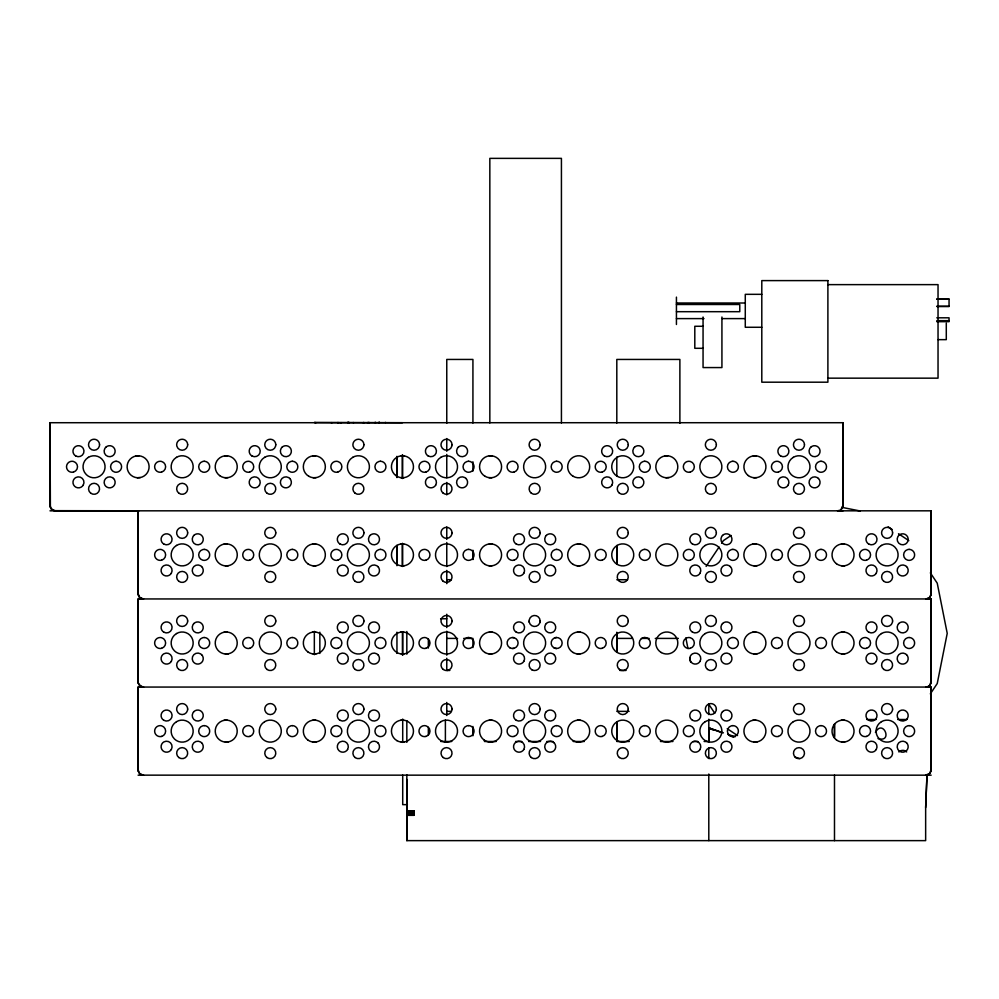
<?xml version="1.0" encoding="UTF-8"?>
<svg xmlns="http://www.w3.org/2000/svg" width="999" height="999" viewBox="0 0 999 999"><rect width="100%" height="100%" fill="white"/><g stroke="black" fill="none" stroke-linecap="round" stroke-linejoin="round"><path stroke-width="1.5" d="M396.953 565.684L396.965 545.367A11.014 11.014 0 0 1 413.474 554.882A11.014 11.014 0 0 1 396.953 564.423L396.953 546.178M396.953 476.773L396.953 456.543M402.472 566.321L402.46 543.768M927.01 775.274L925.648 807.579L925.648 840.634L406.83 840.634L406.843 779.52M446.765 583.666L446.765 570.417M446.765 566.533L446.765 542.494M446.765 539.398L446.765 526.985M446.765 494.905L446.765 482.455M446.765 477.784L446.765 454.42M446.765 451.311L446.765 438.561M446.765 423.276L446.765 359.44L472.927 359.44L472.927 423.039M472.927 559.565L472.927 550.249M472.927 471.128L472.927 461.825M472.927 735.751L472.927 726.448M616.808 739.123L616.808 722.04M616.808 633.541L616.808 652.172L616.808 632.23M616.808 563.673L616.808 546.59M708.803 742.332L708.803 719.218M708.803 714.597L708.803 703.683M837.524 510.826L841.083 509.94L843.019 506.818L843.031 422.714L49.987 422.714L50.387 507.442M926.997 774.575L925.648 807.579M925.648 687.062L931.155 687.062L931.155 769.667L929.569 773.588L925.648 775.174L929.207 774.287L931.13 771.166L931.155 692.569M927.147 687.037L929.769 685.689L931.13 683.054L931.155 598.95L925.648 598.95M927.147 598.925L929.769 597.564L931.13 594.942L931.155 510.826L55.494 510.826L51.386 509.44L49.987 505.319M931.118 770.391L931.155 687.062L138.112 687.062L138.274 771.103M402.46 422.714L314.385 422.452L315.921 422.714M843.031 422.714L843.019 506.818M931.155 510.826L931.118 594.168L929.569 597.365L926.373 598.913M143.619 687.062L139.498 685.676L138.062 682.305L138.112 598.95L931.155 598.95L931.155 681.555L929.569 685.476M138.137 594.929L138.112 510.826L138.062 594.193L139.498 597.552L143.619 598.95M138.112 681.555L138.274 682.991M138.112 769.667L139.498 773.788L143.619 775.174L138.112 775.174M931.13 594.942L931.155 593.443M931.13 683.054L931.155 681.555M931.13 771.166L931.155 769.667M539.947 622.402L540.134 620.978A5.507 5.507 0 0 0 531.88 616.208A5.507 5.507 0 0 0 531.88 625.749A5.507 5.507 0 0 0 540.134 620.978M875.424 732.392C883.116 718.331 893.381 743.094 877.996 738.586M706.118 566.421L719.043 547.077M721.628 543.206L723.351 540.634L731.081 535.464M930.344 693.855L937.237 683.541L947.227 633.366L937.237 583.179L930.344 572.864M840.908 509.727L843.031 505.319M929.02 685.951L927.771 686.663M413.761 811.45L408.254 811.425L413.761 811.45L408.254 811.875L413.761 811.912L408.254 812.449L413.761 812.487L408.254 813.099L413.761 813.124L408.254 813.735L413.761 813.748L408.254 814.31L413.761 814.322L408.254 814.759L413.761 814.772L408.254 815.059L408.254 811.026L413.761 811.2L407.904 811.513L413.761 811.563L407.904 811.775L413.761 812.012L407.904 812.399L413.761 812.537L407.904 813.099L413.761 813.099M555.232 637.687L556.655 637.499M512.599 648.513L514.023 648.326M135.939 455.969L138.811 455.781A11.014 11.014 0 0 1 140.06 477.609L137.188 477.747M140.285 477.572L137.412 477.759A11.014 11.014 0 0 1 136.164 455.931L139.036 455.794M664.635 455.969L667.494 455.781A11.014 11.014 0 0 1 668.756 477.609L665.883 477.747M668.98 477.572L666.108 477.759A11.014 11.014 0 0 1 664.859 455.931L667.732 455.794M224.051 544.093L226.923 543.893A11.014 11.014 0 0 1 228.172 565.734L225.299 565.859M228.396 565.684L225.524 565.884A11.014 11.014 0 0 1 224.275 544.043L227.148 543.918M752.746 544.093L755.619 543.893A11.014 11.014 0 0 1 756.867 565.734L753.995 565.859M757.092 565.684L754.22 565.884A11.014 11.014 0 0 1 752.971 544.043L755.843 543.918M224.051 632.205L226.923 632.017A11.014 11.014 0 0 1 228.172 653.846L225.299 653.983M228.396 653.808L225.524 653.995A11.014 11.014 0 0 1 224.275 632.167L227.148 632.03M752.746 632.205L755.619 632.017A11.014 11.014 0 0 1 756.867 653.846L753.995 653.983M757.092 653.808L754.22 653.995A11.014 11.014 0 0 1 752.971 632.167L755.843 632.03M224.051 720.316L226.923 720.129A11.014 11.014 0 0 1 228.172 741.957L225.299 742.095M228.396 741.92L225.524 742.107A11.014 11.014 0 0 1 224.275 720.279L227.148 720.142M752.746 720.316L755.619 720.129A11.014 11.014 0 0 1 756.867 741.957L753.995 742.095M757.092 741.92L754.22 742.107A11.014 11.014 0 0 1 752.971 720.279L755.843 720.142M408.254 811.126L409.627 811.063M408.254 811.425L413.761 811.151L407.904 810.963L407.904 815.334L413.761 815.334L413.761 810.851L407.904 810.963M407.904 812.736L413.761 812.537M407.904 811.338L413.761 810.963M312.675 455.881L315.547 455.819M313.137 477.722L316.009 477.659M400.786 544.005L403.658 543.943M401.248 565.834L404.12 565.771M400.786 632.117L403.658 632.055M401.248 653.958L404.12 653.895M400.786 720.229L403.658 720.167M401.248 742.07L404.12 742.007M368.469 422.702L369.193 422.689M224.65 455.869L227.522 455.831M753.346 455.869L756.218 455.831M224.925 477.709L227.809 477.672M753.621 477.709L756.505 477.672M312.762 543.993L315.634 543.956M841.458 543.993L844.33 543.956M313.049 565.821L315.921 565.784M841.745 565.821L844.617 565.784M312.762 632.105L315.634 632.067M841.458 632.105L844.33 632.067M313.049 653.945L315.921 653.908M841.745 653.945L844.617 653.908M312.762 720.217L315.634 720.179M841.458 720.217L844.33 720.179M313.049 742.057L315.921 742.02M841.745 742.057L844.617 742.02M413.761 811.2L408.254 811.475M407.904 812.075L413.761 812.012M49.987 510.826L55.494 510.826M142.894 598.913L138.112 598.95L138.137 683.054M141.696 687.037L138.112 687.062L138.137 771.166M369.205 422.515L367.282 422.627M348.151 422.527L347.727 422.552M374.925 422.465L375.661 422.702M337.512 422.577L338.923 422.714M353.084 422.527L353.634 422.664M363.911 422.515L363.174 422.714L363.911 422.652M375.112 422.49L375.661 422.49M379.295 422.702L379.308 422.515M385.751 422.49L385.202 422.465M341.446 422.702L340.759 422.702M348.314 422.627L347.515 422.627L348.951 422.465M827.896 284.628L938.036 284.628L938.036 378.159L827.896 378.159M761.8 294.33L745.279 294.33L745.279 327.272L761.8 327.272M936.812 299.013L949.05 299.013L949.05 306.518L936.812 306.518M936.812 299.25L949.05 299.25M676.435 303.009L745.279 303.009M676.435 304.495L739.772 304.495L739.772 311.688L676.435 311.688M936.812 306.281L949.05 306.281M936.812 317.807L949.05 317.807L949.05 321.678L936.812 321.678M676.435 318.606L703.983 318.606M722.339 318.606L745.279 318.606M936.812 320.654L949.05 320.654M703.059 326.273L694.804 326.273L694.804 348.301L703.059 348.301M938.036 339.648L946.29 339.648L946.29 323.139M331.268 422.702L331.98 422.702M50.699 508.091L54.071 510.664L139.061 510.789M451.386 579.732L446.765 579.732L446.765 582.817M616.808 579.732L627.572 579.732M440.609 618.743L446.765 618.743M446.765 638.411L457.542 638.411M463.698 638.411L472.927 638.411L472.927 647.564M616.808 638.411L632.192 638.411M641.42 638.411L649.113 638.411M655.269 638.411L678.346 638.411M449.837 670.466L446.765 670.466L446.765 658.254M619.88 670.466L626.036 670.466M446.765 711.363L451.386 711.363M616.808 711.363L629.12 711.363M866.87 719.505L876.123 719.505M897.714 719.505L906.955 719.505M440.809 741.495L451.71 741.495M484.428 741.495L496.141 741.495M515.596 741.495L521.828 741.495M528.633 741.495L540.521 741.495M546.753 741.495L552.984 741.495M573.239 741.495L584.328 741.495M616.808 741.495L629.333 741.495M660.464 741.495L672.964 741.495M693.219 741.495L697.889 741.495M704.12 741.495L708.791 741.495L708.791 727.884L723.413 732.841M142.12 775.149L931.155 775.174M407.392 804.645L402.709 804.645L402.709 775.087M407.904 811.076L413.761 811.076M407.904 811.7L413.761 811.7M408.254 811.8L413.761 811.8M407.904 812.125L413.761 812.125L408.254 812.199M407.904 812.599L413.761 812.599L408.254 812.637M407.904 813.448L413.761 813.548M407.904 813.785L413.761 813.785M408.254 813.985L413.761 813.985M407.904 814.06L413.761 814.11M407.904 814.41L413.761 814.385M407.904 814.485L413.761 814.672M407.904 814.847L413.761 814.847M407.904 814.897L413.761 815.159L407.904 815.109M349.525 422.627L347.59 422.652L349.225 422.689M368.019 422.702L369.393 422.689M839.023 510.814L843.031 510.826M401.148 455.831L404.021 455.869M400.899 477.672L403.771 477.709M489.26 543.956L492.132 543.98M489.011 565.796L491.883 565.821M489.26 632.067L492.132 632.105M489.011 653.908L491.883 653.945M489.26 720.179L492.132 720.217M489.011 742.02L491.883 742.057M489.323 455.831L492.207 455.881M488.948 477.659L491.82 477.722M577.447 543.943L580.319 543.993M577.06 565.784L579.932 565.834M577.447 632.055L580.319 632.105M577.06 653.895L579.932 653.945M577.447 720.179L580.319 720.229M577.06 742.007L579.932 742.07M512.599 637.499L514.023 637.687M555.232 648.326L556.655 648.513M54.071 510.664L54.783 510.789M142.894 775.137L140.235 774.063L138.499 771.79M841.932 507.367L860.176 510.988M142.183 598.776L139.223 596.815L138.112 593.443M727.796 734.327L735.102 736.8M795.029 757.08L799.425 758.591M721.877 732.692L708.791 727.884L712.999 729.969M729.145 735.364L733.503 736.975M141.496 686.663L138.499 683.678M888.186 526.848L892.045 529.433M898.501 533.741L908.815 540.634M727.222 728.671L737.537 735.564M708.703 704.17L714.735 713.199M685.851 637.924L687.961 648.563M689.785 657.692L690.684 662.25M529.12 620.978L529.308 622.402M834.49 736.5L834.49 724.138L834.49 738.024M445.392 720.154L445.392 741.957M49.987 422.714L50.025 506.818M834.49 775.124L834.49 840.634M721.927 317.008L721.927 367.57L703.059 367.57L703.059 317.008M708.791 747.689L708.791 758.541M708.791 774.025L708.803 840.634M679.882 423.264L679.882 359.44L616.808 359.44L616.808 423.039M676.435 297.128L676.435 324.488M616.808 457.167L616.808 475.786M616.808 545.604L616.808 564.21M616.808 722.202L616.808 739.235M616.808 721.815L616.808 740.484M561.426 422.927L561.426 158.366L489.835 158.366L489.835 422.927M472.927 551.248L472.927 559.015M472.927 728.246L472.927 734.59M446.765 614.26L446.765 627.597M446.765 631.231L446.765 655.207M446.765 702.459L446.765 715.496M428.346 638.711L428.346 648.051M428.346 727.484L428.346 735.264M406.83 631.505L406.83 654.17M406.83 720.641L406.843 742.332M406.843 774.862L406.83 840.634M402.709 631.917L402.709 655.257M402.709 719.068L402.709 742.407M402.46 543.294L402.46 566.483M402.46 631.68L402.46 655.057M396.953 456.431L396.953 477.572M396.953 632.192L396.953 653.371M319.842 632.205L319.842 653.446M314.335 631.356L314.335 654.682M898.888 751.947A5.507 5.507 0 0 1 901.348 750.524L902.771 750.336A5.507 5.507 0 0 1 906.667 751.947M396.953 564.423A11.014 11.014 0 0 1 396.953 545.354M402.472 454.832L402.46 478.434L402.472 454.832M99.563 444.742L99.376 446.166A5.507 5.507 0 0 1 88.736 446.166L88.549 444.742A5.507 5.507 0 0 1 94.056 439.235A5.507 5.507 0 0 1 99.563 444.742M187.675 444.742L187.487 446.166A5.507 5.507 0 0 1 176.848 446.166L176.661 444.742A5.507 5.507 0 0 1 182.168 439.235A5.507 5.507 0 0 1 187.675 444.742M187.675 532.854L187.487 534.29A5.507 5.507 0 0 1 176.848 534.29L176.661 532.854A5.507 5.507 0 0 1 182.168 527.347A5.507 5.507 0 0 1 187.675 532.854M187.675 620.978L187.487 622.402A5.507 5.507 0 0 1 176.848 622.402L176.661 620.978A5.507 5.507 0 0 1 182.168 615.471A5.507 5.507 0 0 1 187.675 620.978M187.675 709.09L187.487 710.514A5.507 5.507 0 0 1 176.848 710.514L176.661 709.09A5.507 5.507 0 0 1 182.168 703.583A5.507 5.507 0 0 1 187.675 709.09M275.786 444.742L275.599 446.166A5.507 5.507 0 0 1 264.96 446.166L264.772 444.742A5.507 5.507 0 0 1 270.279 439.235A5.507 5.507 0 0 1 275.786 444.742M275.786 532.854L275.599 534.29A5.507 5.507 0 0 1 264.96 534.29L264.772 532.854A5.507 5.507 0 0 1 270.279 527.347A5.507 5.507 0 0 1 275.786 532.854M275.786 620.978L275.599 622.402A5.507 5.507 0 0 1 264.96 622.402L264.772 620.978A5.507 5.507 0 0 1 270.279 615.471A5.507 5.507 0 0 1 275.786 620.978M275.786 709.09L275.599 710.514A5.507 5.507 0 0 1 264.96 710.514L264.772 709.09A5.507 5.507 0 0 1 270.279 703.583A5.507 5.507 0 0 1 275.786 709.09M363.911 444.742L363.723 446.166A5.507 5.507 0 0 1 353.084 446.166L352.897 444.742A5.507 5.507 0 0 1 358.404 439.235A5.507 5.507 0 0 1 363.911 444.742M363.911 532.854L363.723 534.29A5.507 5.507 0 0 1 353.084 534.29L352.897 532.854A5.507 5.507 0 0 1 358.404 527.347A5.507 5.507 0 0 1 363.911 532.854M363.911 620.978L363.723 622.402A5.507 5.507 0 0 1 353.084 622.402L352.897 620.978A5.507 5.507 0 0 1 358.404 615.471A5.507 5.507 0 0 1 363.911 620.978M363.911 709.09L363.723 710.514A5.507 5.507 0 0 1 353.084 710.514L352.897 709.09A5.507 5.507 0 0 1 358.404 703.583A5.507 5.507 0 0 1 363.911 709.09M452.023 444.742L451.835 446.166A5.507 5.507 0 0 1 441.196 446.166L441.009 444.742A5.507 5.507 0 0 1 446.516 439.235A5.507 5.507 0 0 1 452.023 444.742M452.023 532.854L451.835 534.29A5.507 5.507 0 0 1 441.196 534.29L441.009 532.854A5.507 5.507 0 0 1 446.516 527.347A5.507 5.507 0 0 1 452.023 532.854M452.023 620.978L451.835 622.402A5.507 5.507 0 0 1 441.196 622.402L441.009 620.978A5.507 5.507 0 0 1 446.516 615.471A5.507 5.507 0 0 1 452.023 620.978M452.023 709.09L451.835 710.514A5.507 5.507 0 0 1 441.196 710.514L441.009 709.09A5.507 5.507 0 0 1 446.516 703.583A5.507 5.507 0 0 1 452.023 709.09M540.134 444.742L539.947 446.166A5.507 5.507 0 0 1 529.308 446.166L529.12 444.742A5.507 5.507 0 0 1 534.627 439.235A5.507 5.507 0 0 1 540.134 444.742M540.134 532.854L539.947 534.29A5.507 5.507 0 0 1 529.308 534.29L529.12 532.854A5.507 5.507 0 0 1 534.627 527.347A5.507 5.507 0 0 1 540.134 532.854M540.134 709.09L539.947 710.514A5.507 5.507 0 0 1 529.308 710.514L529.12 709.09A5.507 5.507 0 0 1 534.627 703.583A5.507 5.507 0 0 1 540.134 709.09M628.259 444.742L628.071 446.166A5.507 5.507 0 0 1 617.432 446.166L617.245 444.742A5.507 5.507 0 0 1 622.752 439.235A5.507 5.507 0 0 1 628.259 444.742M628.259 532.854L628.071 534.29A5.507 5.507 0 0 1 617.432 534.29L617.245 532.854A5.507 5.507 0 0 1 622.752 527.347A5.507 5.507 0 0 1 628.259 532.854M628.259 620.978L628.071 622.402A5.507 5.507 0 0 1 617.432 622.402L617.245 620.978A5.507 5.507 0 0 1 622.752 615.471A5.507 5.507 0 0 1 628.259 620.978M628.259 709.09L628.071 710.514A5.507 5.507 0 0 1 617.432 710.514L617.245 709.09A5.507 5.507 0 0 1 622.752 703.583A5.507 5.507 0 0 1 628.259 709.09M716.37 444.742L716.183 446.166A5.507 5.507 0 0 1 705.544 446.166L705.356 444.742A5.507 5.507 0 0 1 710.863 439.235A5.507 5.507 0 0 1 716.37 444.742M716.37 532.854L716.183 534.29A5.507 5.507 0 0 1 705.544 534.29L705.356 532.854A5.507 5.507 0 0 1 710.863 527.347A5.507 5.507 0 0 1 716.37 532.854M716.37 620.978L716.183 622.402A5.507 5.507 0 0 1 705.544 622.402L705.356 620.978A5.507 5.507 0 0 1 710.863 615.471A5.507 5.507 0 0 1 716.37 620.978M716.37 709.09L716.183 710.514A5.507 5.507 0 0 1 705.544 710.514L705.356 709.09A5.507 5.507 0 0 1 710.863 703.583A5.507 5.507 0 0 1 716.37 709.09M804.482 444.742L804.295 446.166A5.507 5.507 0 0 1 793.656 446.166L793.468 444.742A5.507 5.507 0 0 1 798.975 439.235A5.507 5.507 0 0 1 804.482 444.742M804.482 532.854L804.295 534.29A5.507 5.507 0 0 1 793.656 534.29L793.468 532.854A5.507 5.507 0 0 1 798.975 527.347A5.507 5.507 0 0 1 804.482 532.854M804.482 620.978L804.295 622.402A5.507 5.507 0 0 1 793.656 622.402L793.468 620.978A5.507 5.507 0 0 1 798.975 615.471A5.507 5.507 0 0 1 804.482 620.978M804.482 709.09L804.295 710.514A5.507 5.507 0 0 1 793.656 710.514L793.468 709.09A5.507 5.507 0 0 1 798.975 703.583A5.507 5.507 0 0 1 804.482 709.09M892.606 532.854L892.419 534.29A5.507 5.507 0 0 1 881.78 534.29L881.593 532.854A5.507 5.507 0 0 1 887.1 527.347A5.507 5.507 0 0 1 892.606 532.854M892.606 620.978L892.419 622.402A5.507 5.507 0 0 1 881.78 622.402L881.593 620.978A5.507 5.507 0 0 1 887.1 615.471A5.507 5.507 0 0 1 892.606 620.978M892.606 709.09L892.419 710.514A5.507 5.507 0 0 1 881.78 710.514L881.593 709.09A5.507 5.507 0 0 1 887.1 703.583A5.507 5.507 0 0 1 892.606 709.09M105.732 447.302L104.858 448.439A5.507 5.507 0 0 0 112.388 455.969L113.524 455.094A5.507 5.507 0 0 0 113.524 447.302A5.507 5.507 0 0 0 105.732 447.302M83.242 485.102L82.368 486.238A5.507 5.507 0 0 1 74.575 486.238A5.507 5.507 0 0 1 74.575 478.459L75.724 477.584A5.507 5.507 0 0 1 83.242 485.102M193.843 535.414L192.969 536.563A5.507 5.507 0 0 0 200.499 544.08L201.636 543.206A5.507 5.507 0 0 0 201.636 535.414A5.507 5.507 0 0 0 193.843 535.414M171.353 573.214L170.479 574.363A5.507 5.507 0 0 1 162.7 574.363A5.507 5.507 0 0 1 162.7 566.57L163.836 565.696A5.507 5.507 0 0 1 171.353 573.214M281.968 447.302L281.094 448.439A5.507 5.507 0 0 0 288.611 455.969L289.747 455.094A5.507 5.507 0 0 0 289.747 447.302A5.507 5.507 0 0 0 281.968 447.302M259.478 485.102L258.604 486.238A5.507 5.507 0 0 1 250.811 486.238A5.507 5.507 0 0 1 250.811 478.459L251.948 477.584A5.507 5.507 0 0 1 259.478 485.102M193.843 623.538L192.969 624.675A5.507 5.507 0 0 0 200.499 632.192L201.636 631.318A5.507 5.507 0 0 0 201.636 623.538A5.507 5.507 0 0 0 193.843 623.538M171.353 661.338L170.479 662.474A5.507 5.507 0 0 1 162.7 662.474A5.507 5.507 0 0 1 162.7 654.682L163.836 653.808A5.507 5.507 0 0 1 171.353 661.338M193.843 711.65L192.969 712.786A5.507 5.507 0 0 0 200.499 720.316L201.636 719.442A5.507 5.507 0 0 0 201.636 711.65A5.507 5.507 0 0 0 193.843 711.65M171.353 749.45L170.479 750.586A5.507 5.507 0 0 1 162.7 750.586A5.507 5.507 0 0 1 162.7 742.806L163.836 741.932A5.507 5.507 0 0 1 171.353 749.45M370.08 535.414L369.205 536.563A5.507 5.507 0 0 0 376.723 544.08L377.872 543.206A5.507 5.507 0 0 0 377.872 535.414A5.507 5.507 0 0 0 370.08 535.414M347.59 573.214L346.715 574.363A5.507 5.507 0 0 1 338.923 574.363A5.507 5.507 0 0 1 338.923 566.57L340.072 565.696A5.507 5.507 0 0 1 347.59 573.214M458.191 447.302L457.317 448.439A5.507 5.507 0 0 0 464.847 455.969L465.984 455.094A5.507 5.507 0 0 0 465.984 447.302A5.507 5.507 0 0 0 458.191 447.302M435.701 485.102L434.827 486.238A5.507 5.507 0 0 1 427.048 486.238A5.507 5.507 0 0 1 427.048 478.459L428.184 477.584A5.507 5.507 0 0 1 435.701 485.102M370.08 623.538L369.205 624.675A5.507 5.507 0 0 0 376.723 632.192L377.872 631.318A5.507 5.507 0 0 0 377.872 623.538A5.507 5.507 0 0 0 370.08 623.538M347.59 661.338L346.715 662.474A5.507 5.507 0 0 1 338.923 662.474A5.507 5.507 0 0 1 338.923 654.682L340.072 653.808A5.507 5.507 0 0 1 347.59 661.338M370.08 711.65L369.205 712.786A5.507 5.507 0 0 0 376.723 720.316L377.872 719.442A5.507 5.507 0 0 0 377.872 711.65A5.507 5.507 0 0 0 370.08 711.65M347.59 749.45L346.715 750.586A5.507 5.507 0 0 1 338.923 750.586A5.507 5.507 0 0 1 338.923 742.806L340.072 741.932A5.507 5.507 0 0 1 347.59 749.45M546.316 535.414L545.442 536.563A5.507 5.507 0 0 0 552.959 544.08L554.095 543.206A5.507 5.507 0 0 0 554.095 535.414A5.507 5.507 0 0 0 546.316 535.414M523.826 573.214L522.952 574.363A5.507 5.507 0 0 1 515.159 574.363A5.507 5.507 0 0 1 515.159 566.57L516.296 565.696A5.507 5.507 0 0 1 523.826 573.214M634.427 447.302L633.553 448.439A5.507 5.507 0 0 0 641.071 455.969L642.22 455.094A5.507 5.507 0 0 0 642.22 447.302A5.507 5.507 0 0 0 634.427 447.302M611.937 485.102L611.063 486.238A5.507 5.507 0 0 1 603.271 486.238A5.507 5.507 0 0 1 603.271 478.459L604.42 477.584A5.507 5.507 0 0 1 611.937 485.102M546.316 623.538L545.442 624.675A5.507 5.507 0 0 0 552.959 632.192L554.095 631.318A5.507 5.507 0 0 0 554.095 623.538A5.507 5.507 0 0 0 546.316 623.538M523.826 661.338L522.952 662.474A5.507 5.507 0 0 1 515.159 662.474A5.507 5.507 0 0 1 515.159 654.682L516.296 653.808A5.507 5.507 0 0 1 523.826 661.338M546.316 711.65L545.442 712.786A5.507 5.507 0 0 0 552.959 720.316L554.095 719.442A5.507 5.507 0 0 0 554.095 711.65A5.507 5.507 0 0 0 546.316 711.65M523.826 749.45L522.952 750.586A5.507 5.507 0 0 1 515.159 750.586A5.507 5.507 0 0 1 515.159 742.806L516.296 741.932A5.507 5.507 0 0 1 523.826 749.45M722.539 535.414L721.665 536.563A5.507 5.507 0 0 0 729.195 544.08L730.331 543.206A5.507 5.507 0 0 0 730.331 535.414A5.507 5.507 0 0 0 722.539 535.414M700.049 573.214L699.175 574.363A5.507 5.507 0 0 1 691.395 574.363A5.507 5.507 0 0 1 691.395 566.57L692.532 565.696A5.507 5.507 0 0 1 700.049 573.214M810.664 447.302L809.789 448.439A5.507 5.507 0 0 0 817.307 455.969L818.443 455.094A5.507 5.507 0 0 0 818.443 447.302A5.507 5.507 0 0 0 810.664 447.302M788.174 485.102L787.299 486.238A5.507 5.507 0 0 1 779.507 486.238A5.507 5.507 0 0 1 779.507 478.459L780.644 477.584A5.507 5.507 0 0 1 788.174 485.102M722.539 623.538L721.665 624.675A5.507 5.507 0 0 0 729.195 632.192L730.331 631.318A5.507 5.507 0 0 0 730.331 623.538A5.507 5.507 0 0 0 722.539 623.538M700.049 661.338L699.175 662.474A5.507 5.507 0 0 1 691.395 662.474A5.507 5.507 0 0 1 691.395 654.682L692.532 653.808A5.507 5.507 0 0 1 700.049 661.338M722.539 711.65L721.665 712.786A5.507 5.507 0 0 0 729.195 720.316L730.331 719.442A5.507 5.507 0 0 0 730.331 711.65A5.507 5.507 0 0 0 722.539 711.65M700.049 749.45L699.175 750.586A5.507 5.507 0 0 1 691.395 750.586A5.507 5.507 0 0 1 691.395 742.806L692.532 741.932A5.507 5.507 0 0 1 700.049 749.45M898.775 535.414L897.901 536.563A5.507 5.507 0 0 0 905.419 544.08L906.568 543.206A5.507 5.507 0 0 0 906.568 535.414A5.507 5.507 0 0 0 898.775 535.414M876.285 573.214L875.411 574.363A5.507 5.507 0 0 1 867.619 574.363A5.507 5.507 0 0 1 867.619 566.57L868.768 565.696A5.507 5.507 0 0 1 876.285 573.214M898.775 623.538L897.901 624.675A5.507 5.507 0 0 0 905.419 632.192L906.568 631.318A5.507 5.507 0 0 0 906.568 623.538A5.507 5.507 0 0 0 898.775 623.538M876.285 661.338L875.411 662.474A5.507 5.507 0 0 1 867.619 662.474A5.507 5.507 0 0 1 867.619 654.682L868.768 653.808A5.507 5.507 0 0 1 876.285 661.338M898.775 711.65L897.901 712.786A5.507 5.507 0 0 0 905.419 720.316L906.568 719.442A5.507 5.507 0 0 0 906.568 711.65A5.507 5.507 0 0 0 898.775 711.65M876.285 749.45L875.411 750.586A5.507 5.507 0 0 1 867.619 750.586A5.507 5.507 0 0 1 867.619 742.806L868.768 741.932A5.507 5.507 0 0 1 876.285 749.45M88.412 457.317L86.151 459.09A11.014 11.014 0 0 0 84.59 472.415L86.376 474.675A11.014 11.014 0 0 0 99.688 476.236L101.948 474.45A11.014 11.014 0 0 0 103.509 461.126L101.723 458.878A11.014 11.014 0 0 0 88.412 457.317M176.523 457.317L174.263 459.09A11.014 11.014 0 0 0 172.702 472.415L174.488 474.675A11.014 11.014 0 0 0 187.812 476.236L190.06 474.45A11.014 11.014 0 0 0 191.621 461.126L189.847 458.878A11.014 11.014 0 0 0 176.523 457.317M264.635 457.317L262.387 459.09A11.014 11.014 0 0 0 260.826 472.415L262.6 474.675A11.014 11.014 0 0 0 275.924 476.236L278.184 474.45A11.014 11.014 0 0 0 279.745 461.126L277.959 458.878A11.014 11.014 0 0 0 264.635 457.317M176.523 545.429L174.263 547.215A11.014 11.014 0 0 0 172.702 560.526L174.488 562.787A11.014 11.014 0 0 0 187.812 564.348L190.06 562.562A11.014 11.014 0 0 0 191.621 549.25L189.847 546.99A11.014 11.014 0 0 0 176.523 545.429M352.759 457.317L350.499 459.09A11.014 11.014 0 0 0 348.938 472.415L350.724 474.675A11.014 11.014 0 0 0 364.036 476.236L366.296 474.45A11.014 11.014 0 0 0 367.857 461.126L366.071 458.878A11.014 11.014 0 0 0 352.759 457.317M264.635 545.429L262.387 547.215A11.014 11.014 0 0 0 260.826 560.526L262.6 562.787A11.014 11.014 0 0 0 275.924 564.348L278.184 562.562A11.014 11.014 0 0 0 279.745 549.25L277.959 546.99A11.014 11.014 0 0 0 264.635 545.429M176.523 633.541L174.263 635.327A11.014 11.014 0 0 0 172.702 648.651L174.488 650.898A11.014 11.014 0 0 0 187.812 652.459L190.06 650.686A11.014 11.014 0 0 0 191.621 637.362L189.847 635.102A11.014 11.014 0 0 0 176.523 633.541M440.871 457.317L438.611 459.09A11.014 11.014 0 0 0 437.05 472.415L438.836 474.675A11.014 11.014 0 0 0 452.16 476.236L454.408 474.45A11.014 11.014 0 0 0 455.969 461.126L454.195 458.878A11.014 11.014 0 0 0 440.871 457.317M352.759 545.429L350.499 547.215A11.014 11.014 0 0 0 348.938 560.526L350.724 562.787A11.014 11.014 0 0 0 364.036 564.348L366.296 562.562A11.014 11.014 0 0 0 367.857 549.25L366.071 546.99A11.014 11.014 0 0 0 352.759 545.429M264.635 633.541L262.387 635.327A11.014 11.014 0 0 0 260.826 648.651L262.6 650.898A11.014 11.014 0 0 0 275.924 652.459L278.184 650.686A11.014 11.014 0 0 0 279.745 637.362L277.959 635.102A11.014 11.014 0 0 0 264.635 633.541M176.523 721.665L174.263 723.438A11.014 11.014 0 0 0 172.702 736.763L174.488 739.023A11.014 11.014 0 0 0 187.812 740.584L190.06 738.798A11.014 11.014 0 0 0 191.621 725.474L189.847 723.226A11.014 11.014 0 0 0 176.523 721.665M528.983 457.317L526.735 459.09A11.014 11.014 0 0 0 525.174 472.415L526.948 474.675A11.014 11.014 0 0 0 540.272 476.236L542.532 474.45A11.014 11.014 0 0 0 544.093 461.126L542.307 458.878A11.014 11.014 0 0 0 528.983 457.317M440.871 545.429L438.611 547.215A11.014 11.014 0 0 0 437.05 560.526L438.836 562.787A11.014 11.014 0 0 0 452.16 564.348L454.408 562.562A11.014 11.014 0 0 0 455.969 549.25L454.195 546.99A11.014 11.014 0 0 0 440.871 545.429M352.759 633.541L350.499 635.327A11.014 11.014 0 0 0 348.938 648.651L350.724 650.898A11.014 11.014 0 0 0 364.036 652.459L366.296 650.686A11.014 11.014 0 0 0 367.857 637.362L366.071 635.102A11.014 11.014 0 0 0 352.759 633.541M264.635 721.665L262.387 723.438A11.014 11.014 0 0 0 260.826 736.763L262.6 739.023A11.014 11.014 0 0 0 275.924 740.584L278.184 738.798A11.014 11.014 0 0 0 279.745 725.474L277.959 723.226A11.014 11.014 0 0 0 264.635 721.665M617.107 457.317L614.847 459.09A11.014 11.014 0 0 0 613.286 472.415L615.072 474.675A11.014 11.014 0 0 0 628.383 476.236L630.644 474.45A11.014 11.014 0 0 0 632.205 461.126L630.419 458.878A11.014 11.014 0 0 0 617.107 457.317M528.983 545.429L526.735 547.215A11.014 11.014 0 0 0 525.174 560.526L526.948 562.787A11.014 11.014 0 0 0 540.272 564.348L542.532 562.562A11.014 11.014 0 0 0 544.093 549.25L542.307 546.99A11.014 11.014 0 0 0 528.983 545.429M440.871 633.541L438.611 635.327A11.014 11.014 0 0 0 437.05 648.651L438.836 650.898A11.014 11.014 0 0 0 452.16 652.459L454.408 650.686A11.014 11.014 0 0 0 455.969 637.362L454.195 635.102A11.014 11.014 0 0 0 440.871 633.541M352.759 721.665L350.499 723.438A11.014 11.014 0 0 0 348.938 736.763L350.724 739.023A11.014 11.014 0 0 0 364.036 740.584L366.296 738.798A11.014 11.014 0 0 0 367.857 725.474L366.071 723.226A11.014 11.014 0 0 0 352.759 721.665M705.219 457.317L702.959 459.09A11.014 11.014 0 0 0 701.398 472.415L703.184 474.675A11.014 11.014 0 0 0 716.508 476.236L718.756 474.45A11.014 11.014 0 0 0 720.316 461.126L718.543 458.878A11.014 11.014 0 0 0 705.219 457.317M617.107 545.429L614.847 547.215A11.014 11.014 0 0 0 613.286 560.526L615.072 562.787A11.014 11.014 0 0 0 628.383 564.348L630.644 562.562A11.014 11.014 0 0 0 632.205 549.25L630.419 546.99A11.014 11.014 0 0 0 617.107 545.429M528.983 633.541L526.735 635.327A11.014 11.014 0 0 0 525.174 648.651L526.948 650.898A11.014 11.014 0 0 0 540.272 652.459L542.532 650.686A11.014 11.014 0 0 0 544.093 637.362L542.307 635.102A11.014 11.014 0 0 0 528.983 633.541M440.871 721.665L438.611 723.438A11.014 11.014 0 0 0 437.05 736.763L438.836 739.023A11.014 11.014 0 0 0 452.16 740.584L454.408 738.798A11.014 11.014 0 0 0 455.969 725.474L454.195 723.226A11.014 11.014 0 0 0 440.871 721.665M793.331 457.317L791.083 459.09A11.014 11.014 0 0 0 789.522 472.415L791.295 474.675A11.014 11.014 0 0 0 804.62 476.236L806.88 474.45A11.014 11.014 0 0 0 808.441 461.126L806.655 458.878A11.014 11.014 0 0 0 793.331 457.317M705.219 545.429L702.959 547.215A11.014 11.014 0 0 0 701.398 560.526L703.184 562.787A11.014 11.014 0 0 0 716.508 564.348L718.756 562.562A11.014 11.014 0 0 0 720.316 549.25L718.543 546.99A11.014 11.014 0 0 0 705.219 545.429M617.107 633.541L614.847 635.327A11.014 11.014 0 0 0 613.286 648.651L615.072 650.898A11.014 11.014 0 0 0 628.383 652.459L630.644 650.686A11.014 11.014 0 0 0 632.205 637.362L630.419 635.102A11.014 11.014 0 0 0 617.107 633.541M528.983 721.665L526.735 723.438A11.014 11.014 0 0 0 525.174 736.763L526.948 739.023A11.014 11.014 0 0 0 540.272 740.584L542.532 738.798A11.014 11.014 0 0 0 544.093 725.474L542.307 723.226A11.014 11.014 0 0 0 528.983 721.665M793.331 545.429L791.083 547.215A11.014 11.014 0 0 0 789.522 560.526L791.295 562.787A11.014 11.014 0 0 0 804.62 564.348L806.88 562.562A11.014 11.014 0 0 0 808.441 549.25L806.655 546.99A11.014 11.014 0 0 0 793.331 545.429M705.219 633.541L702.959 635.327A11.014 11.014 0 0 0 701.398 648.651L703.184 650.898A11.014 11.014 0 0 0 716.508 652.459L718.756 650.686A11.014 11.014 0 0 0 720.316 637.362L718.543 635.102A11.014 11.014 0 0 0 705.219 633.541M617.107 721.665L614.847 723.438A11.014 11.014 0 0 0 613.286 736.763L615.072 739.023A11.014 11.014 0 0 0 628.383 740.584L630.644 738.798A11.014 11.014 0 0 0 632.205 725.474L630.419 723.226A11.014 11.014 0 0 0 617.107 721.665M881.455 545.429L879.195 547.215A11.014 11.014 0 0 0 877.634 560.526L879.42 562.787A11.014 11.014 0 0 0 892.731 564.348L894.992 562.562A11.014 11.014 0 0 0 896.553 549.25L894.767 546.99A11.014 11.014 0 0 0 881.455 545.429M793.331 633.541L791.083 635.327A11.014 11.014 0 0 0 789.522 648.651L791.295 650.898A11.014 11.014 0 0 0 804.62 652.459L806.88 650.686A11.014 11.014 0 0 0 808.441 637.362L806.655 635.102A11.014 11.014 0 0 0 793.331 633.541M705.219 721.665L702.959 723.438A11.014 11.014 0 0 0 701.398 736.763L703.184 739.023A11.014 11.014 0 0 0 716.508 740.584L718.756 738.798A11.014 11.014 0 0 0 720.316 725.474L718.543 723.226A11.014 11.014 0 0 0 705.219 721.665M881.455 633.541L879.195 635.327A11.014 11.014 0 0 0 877.634 648.651L879.42 650.898A11.014 11.014 0 0 0 892.731 652.459L894.992 650.686A11.014 11.014 0 0 0 896.553 637.362L894.767 635.102A11.014 11.014 0 0 0 881.455 633.541M793.331 721.665L791.083 723.438A11.014 11.014 0 0 0 789.522 736.763L791.295 739.023A11.014 11.014 0 0 0 804.62 740.584L806.88 738.798A11.014 11.014 0 0 0 808.441 725.474L806.655 723.226A11.014 11.014 0 0 0 793.331 721.665M881.455 721.665L879.195 723.438A11.014 11.014 0 0 0 877.634 736.763L879.42 739.023A11.014 11.014 0 0 0 892.731 740.584L894.992 738.798A11.014 11.014 0 0 0 896.553 725.474L894.767 723.226A11.014 11.014 0 0 0 881.455 721.665M116.084 461.263L114.66 461.451A5.507 5.507 0 0 0 114.66 472.09L116.084 472.277A5.507 5.507 0 0 0 121.591 466.77A5.507 5.507 0 0 0 116.084 461.263M73.451 472.09L72.028 472.277A5.507 5.507 0 0 1 66.508 466.77A5.507 5.507 0 0 1 72.028 461.263L73.451 461.451A5.507 5.507 0 0 1 73.451 472.09M204.196 461.263L202.772 461.451A5.507 5.507 0 0 0 202.772 472.09L204.196 472.277A5.507 5.507 0 0 0 209.703 466.77A5.507 5.507 0 0 0 204.196 461.263M161.563 472.09L160.14 472.277A5.507 5.507 0 0 1 154.633 466.77A5.507 5.507 0 0 1 160.14 461.263L161.563 461.451A5.507 5.507 0 0 1 161.563 472.09M292.307 461.263L290.884 461.451A5.507 5.507 0 0 0 290.884 472.09L292.307 472.277A5.507 5.507 0 0 0 297.814 466.77A5.507 5.507 0 0 0 292.307 461.263M249.675 472.09L248.252 472.277A5.507 5.507 0 0 1 242.745 466.77A5.507 5.507 0 0 1 248.252 461.263L249.675 461.451A5.507 5.507 0 0 1 249.675 472.09M380.432 461.263L379.008 461.451A5.507 5.507 0 0 0 379.008 472.09L380.432 472.277A5.507 5.507 0 0 0 385.939 466.77A5.507 5.507 0 0 0 380.432 461.263M337.799 472.09L336.363 472.277A5.507 5.507 0 0 1 330.856 466.77A5.507 5.507 0 0 1 336.363 461.263L337.799 461.451A5.507 5.507 0 0 1 337.799 472.09M468.543 461.263L467.12 461.451A5.507 5.507 0 0 0 467.12 472.09L468.543 472.277A5.507 5.507 0 0 0 474.05 466.77A5.507 5.507 0 0 0 468.543 461.263M425.911 472.09L424.488 472.277A5.507 5.507 0 0 1 418.981 466.77A5.507 5.507 0 0 1 424.488 461.263L425.911 461.451A5.507 5.507 0 0 1 425.911 472.09M556.655 461.263L555.232 461.451A5.507 5.507 0 0 0 555.232 472.09L556.655 472.277A5.507 5.507 0 0 0 562.162 466.77A5.507 5.507 0 0 0 556.655 461.263M514.023 472.09L512.599 472.277A5.507 5.507 0 0 1 507.092 466.77A5.507 5.507 0 0 1 512.599 461.263L514.023 461.451A5.507 5.507 0 0 1 514.023 472.09M644.78 461.263L643.344 461.451A5.507 5.507 0 0 0 643.344 472.09L644.78 472.277A5.507 5.507 0 0 0 650.287 466.77A5.507 5.507 0 0 0 644.78 461.263M602.147 472.09L600.711 472.277A5.507 5.507 0 0 1 595.204 466.77A5.507 5.507 0 0 1 600.711 461.263L602.147 461.451A5.507 5.507 0 0 1 602.147 472.09M732.891 461.263L731.468 461.451A5.507 5.507 0 0 0 731.468 472.09L732.891 472.277A5.507 5.507 0 0 0 738.398 466.77A5.507 5.507 0 0 0 732.891 461.263M690.259 472.09L688.835 472.277A5.507 5.507 0 0 1 683.328 466.77A5.507 5.507 0 0 1 688.835 461.263L690.259 461.451A5.507 5.507 0 0 1 690.259 472.09M821.003 461.263L819.58 461.451A5.507 5.507 0 0 0 819.58 472.09L821.003 472.277A5.507 5.507 0 0 0 826.51 466.77A5.507 5.507 0 0 0 821.003 461.263M778.371 472.09L776.947 472.277A5.507 5.507 0 0 1 771.44 466.77A5.507 5.507 0 0 1 776.947 461.263L778.371 461.451A5.507 5.507 0 0 1 778.371 472.09M204.196 549.375L202.772 549.562A5.507 5.507 0 0 0 202.772 560.202L204.196 560.389A5.507 5.507 0 0 0 209.703 554.882A5.507 5.507 0 0 0 204.196 549.375M161.563 560.202L160.14 560.389A5.507 5.507 0 0 1 154.633 554.882A5.507 5.507 0 0 1 160.14 549.375L161.563 549.562A5.507 5.507 0 0 1 161.563 560.202M292.307 549.375L290.884 549.562A5.507 5.507 0 0 0 290.884 560.202L292.307 560.389A5.507 5.507 0 0 0 297.814 554.882A5.507 5.507 0 0 0 292.307 549.375M249.675 560.202L248.252 560.389A5.507 5.507 0 0 1 242.745 554.882A5.507 5.507 0 0 1 248.252 549.375L249.675 549.562A5.507 5.507 0 0 1 249.675 560.202M380.432 549.375L379.008 549.562A5.507 5.507 0 0 0 379.008 560.202L380.432 560.389A5.507 5.507 0 0 0 385.939 554.882A5.507 5.507 0 0 0 380.432 549.375M337.799 560.202L336.363 560.389A5.507 5.507 0 0 1 330.856 554.882A5.507 5.507 0 0 1 336.363 549.375L337.799 549.562A5.507 5.507 0 0 1 337.799 560.202M468.543 549.375L467.12 549.562A5.507 5.507 0 0 0 467.12 560.202L468.543 560.389A5.507 5.507 0 0 0 474.05 554.882A5.507 5.507 0 0 0 468.543 549.375M425.911 560.202L424.488 560.389A5.507 5.507 0 0 1 418.981 554.882A5.507 5.507 0 0 1 424.488 549.375L425.911 549.562A5.507 5.507 0 0 1 425.911 560.202M556.655 549.375L555.232 549.562A5.507 5.507 0 0 0 555.232 560.202L556.655 560.389A5.507 5.507 0 0 0 562.162 554.882A5.507 5.507 0 0 0 556.655 549.375M514.023 560.202L512.599 560.389A5.507 5.507 0 0 1 507.092 554.882A5.507 5.507 0 0 1 512.599 549.375L514.023 549.562A5.507 5.507 0 0 1 514.023 560.202M644.78 549.375L643.344 549.562A5.507 5.507 0 0 0 643.344 560.202L644.78 560.389A5.507 5.507 0 0 0 650.287 554.882A5.507 5.507 0 0 0 644.78 549.375M602.147 560.202L600.711 560.389A5.507 5.507 0 0 1 595.204 554.882A5.507 5.507 0 0 1 600.711 549.375L602.147 549.562A5.507 5.507 0 0 1 602.147 560.202M732.891 549.375L731.468 549.562A5.507 5.507 0 0 0 731.468 560.202L732.891 560.389A5.507 5.507 0 0 0 738.398 554.882A5.507 5.507 0 0 0 732.891 549.375M690.259 560.202L688.835 560.389A5.507 5.507 0 0 1 683.328 554.882A5.507 5.507 0 0 1 688.835 549.375L690.259 549.562A5.507 5.507 0 0 1 690.259 560.202M821.003 549.375L819.58 549.562A5.507 5.507 0 0 0 819.58 560.202L821.003 560.389A5.507 5.507 0 0 0 826.51 554.882A5.507 5.507 0 0 0 821.003 549.375M778.371 560.202L776.947 560.389A5.507 5.507 0 0 1 771.44 554.882A5.507 5.507 0 0 1 776.947 549.375L778.371 549.562A5.507 5.507 0 0 1 778.371 560.202M204.196 637.499L202.772 637.687A5.507 5.507 0 0 0 202.772 648.326L204.196 648.513A5.507 5.507 0 0 0 209.703 643.006A5.507 5.507 0 0 0 204.196 637.499M909.127 549.375L907.691 549.562A5.507 5.507 0 0 0 907.691 560.202L909.127 560.389A5.507 5.507 0 0 0 914.634 554.882A5.507 5.507 0 0 0 909.127 549.375M161.563 648.326L160.14 648.513A5.507 5.507 0 0 1 154.633 643.006A5.507 5.507 0 0 1 160.14 637.499L161.563 637.687A5.507 5.507 0 0 1 161.563 648.326M866.495 560.202L865.059 560.389A5.507 5.507 0 0 1 859.552 554.882A5.507 5.507 0 0 1 865.059 549.375L866.495 549.562A5.507 5.507 0 0 1 866.495 560.202M292.307 637.499L290.884 637.687A5.507 5.507 0 0 0 290.884 648.326L292.307 648.513A5.507 5.507 0 0 0 297.814 643.006A5.507 5.507 0 0 0 292.307 637.499M249.675 648.326L248.252 648.513A5.507 5.507 0 0 1 242.745 643.006A5.507 5.507 0 0 1 248.252 637.499L249.675 637.687A5.507 5.507 0 0 1 249.675 648.326M380.432 637.499L379.008 637.687A5.507 5.507 0 0 0 379.008 648.326L380.432 648.513A5.507 5.507 0 0 0 385.939 643.006A5.507 5.507 0 0 0 380.432 637.499M337.799 648.326L336.363 648.513A5.507 5.507 0 0 1 330.856 643.006A5.507 5.507 0 0 1 336.363 637.499L337.799 637.687A5.507 5.507 0 0 1 337.799 648.326M468.543 637.499L467.12 637.687A5.507 5.507 0 0 0 467.12 648.326L468.543 648.513A5.507 5.507 0 0 0 474.05 643.006A5.507 5.507 0 0 0 468.543 637.499M425.911 648.326L424.488 648.513A5.507 5.507 0 0 1 418.981 643.006A5.507 5.507 0 0 1 424.488 637.499L425.911 637.687A5.507 5.507 0 0 1 425.911 648.326M644.78 637.499L643.344 637.687A5.507 5.507 0 0 0 643.344 648.326L644.78 648.513A5.507 5.507 0 0 0 650.287 643.006A5.507 5.507 0 0 0 644.78 637.499M602.147 648.326L600.711 648.513A5.507 5.507 0 0 1 595.204 643.006A5.507 5.507 0 0 1 600.711 637.499L602.147 637.687A5.507 5.507 0 0 1 602.147 648.326M732.891 637.499L731.468 637.687A5.507 5.507 0 0 0 731.468 648.326L732.891 648.513A5.507 5.507 0 0 0 738.398 643.006A5.507 5.507 0 0 0 732.891 637.499M690.259 648.326L688.835 648.513A5.507 5.507 0 0 1 683.328 643.006A5.507 5.507 0 0 1 688.835 637.499L690.259 637.687A5.507 5.507 0 0 1 690.259 648.326M821.003 637.499L819.58 637.687A5.507 5.507 0 0 0 819.58 648.326L821.003 648.513A5.507 5.507 0 0 0 826.51 643.006A5.507 5.507 0 0 0 821.003 637.499M778.371 648.326L776.947 648.513A5.507 5.507 0 0 1 771.44 643.006A5.507 5.507 0 0 1 776.947 637.499L778.371 637.687A5.507 5.507 0 0 1 778.371 648.326M204.196 725.611L202.772 725.798A5.507 5.507 0 0 0 202.772 736.438L204.196 736.625A5.507 5.507 0 0 0 209.703 731.118A5.507 5.507 0 0 0 204.196 725.611M909.127 637.499L907.691 637.687A5.507 5.507 0 0 0 907.691 648.326L909.127 648.513A5.507 5.507 0 0 0 914.634 643.006A5.507 5.507 0 0 0 909.127 637.499M161.563 736.438L160.14 736.625A5.507 5.507 0 0 1 154.633 731.118A5.507 5.507 0 0 1 160.14 725.611L161.563 725.798A5.507 5.507 0 0 1 161.563 736.438M866.495 648.326L865.059 648.513A5.507 5.507 0 0 1 859.552 643.006A5.507 5.507 0 0 1 865.059 637.499L866.495 637.687A5.507 5.507 0 0 1 866.495 648.326M292.307 725.611L290.884 725.798A5.507 5.507 0 0 0 290.884 736.438L292.307 736.625A5.507 5.507 0 0 0 297.814 731.118A5.507 5.507 0 0 0 292.307 725.611M249.675 736.438L248.252 736.625A5.507 5.507 0 0 1 242.745 731.118A5.507 5.507 0 0 1 248.252 725.611L249.675 725.798A5.507 5.507 0 0 1 249.675 736.438M380.432 725.611L379.008 725.798A5.507 5.507 0 0 0 379.008 736.438L380.432 736.625A5.507 5.507 0 0 0 385.939 731.118A5.507 5.507 0 0 0 380.432 725.611M337.799 736.438L336.363 736.625A5.507 5.507 0 0 1 330.856 731.118A5.507 5.507 0 0 1 336.363 725.611L337.799 725.798A5.507 5.507 0 0 1 337.799 736.438M468.543 725.611L467.12 725.798A5.507 5.507 0 0 0 467.12 736.438L468.543 736.625A5.507 5.507 0 0 0 474.05 731.118A5.507 5.507 0 0 0 468.543 725.611M425.911 736.438L424.488 736.625A5.507 5.507 0 0 1 418.981 731.118A5.507 5.507 0 0 1 424.488 725.611L425.911 725.798A5.507 5.507 0 0 1 425.911 736.438M556.655 725.611L555.232 725.798A5.507 5.507 0 0 0 555.232 736.438L556.655 736.625A5.507 5.507 0 0 0 562.162 731.118A5.507 5.507 0 0 0 556.655 725.611M514.023 736.438L512.599 736.625A5.507 5.507 0 0 1 507.092 731.118A5.507 5.507 0 0 1 512.599 725.611L514.023 725.798A5.507 5.507 0 0 1 514.023 736.438M644.78 725.611L643.344 725.798A5.507 5.507 0 0 0 643.344 736.438L644.78 736.625A5.507 5.507 0 0 0 650.287 731.118A5.507 5.507 0 0 0 644.78 725.611M602.147 736.438L600.711 736.625A5.507 5.507 0 0 1 595.204 731.118A5.507 5.507 0 0 1 600.711 725.611L602.147 725.798A5.507 5.507 0 0 1 602.147 736.438M732.891 725.611L731.468 725.798A5.507 5.507 0 0 0 731.468 736.438L732.891 736.625A5.507 5.507 0 0 0 738.398 731.118A5.507 5.507 0 0 0 732.891 725.611M690.259 736.438L688.835 736.625A5.507 5.507 0 0 1 683.328 731.118A5.507 5.507 0 0 1 688.835 725.611L690.259 725.798A5.507 5.507 0 0 1 690.259 736.438M821.003 725.611L819.58 725.798A5.507 5.507 0 0 0 819.58 736.438L821.003 736.625A5.507 5.507 0 0 0 826.51 731.118A5.507 5.507 0 0 0 821.003 725.611M778.371 736.438L776.947 736.625A5.507 5.507 0 0 1 771.44 731.118A5.507 5.507 0 0 1 776.947 725.611L778.371 725.798A5.507 5.507 0 0 1 778.371 736.438M909.127 725.611L907.691 725.798A5.507 5.507 0 0 0 907.691 736.438L909.127 736.625A5.507 5.507 0 0 0 914.634 731.118A5.507 5.507 0 0 0 909.127 725.611M866.495 736.438L865.059 736.625A5.507 5.507 0 0 1 859.552 731.118A5.507 5.507 0 0 1 865.059 725.611L866.495 725.798A5.507 5.507 0 0 1 866.495 736.438M379.495 422.452L378.758 422.465L379.495 422.452M827.896 280.607L761.8 280.607L761.8 382.192L827.896 382.192L827.896 280.607M818.443 478.459L817.307 477.584A5.507 5.507 0 0 0 809.789 485.102L810.664 486.238A5.507 5.507 0 0 0 818.443 486.238A5.507 5.507 0 0 0 818.443 478.459M780.644 455.969L779.507 455.094A5.507 5.507 0 0 1 779.507 447.302A5.507 5.507 0 0 1 787.299 447.302L788.174 448.439A5.507 5.507 0 0 1 780.644 455.969M906.568 566.57L905.419 565.696A5.507 5.507 0 0 0 897.901 573.214L898.775 574.363A5.507 5.507 0 0 0 906.568 574.363A5.507 5.507 0 0 0 906.568 566.57M868.768 544.08L867.619 543.206A5.507 5.507 0 0 1 867.619 535.414A5.507 5.507 0 0 1 875.411 535.414L876.285 536.563A5.507 5.507 0 0 1 868.768 544.08M906.568 654.682L905.419 653.808A5.507 5.507 0 0 0 897.901 661.338L898.775 662.474A5.507 5.507 0 0 0 906.568 662.474A5.507 5.507 0 0 0 906.568 654.682M868.768 632.192L867.619 631.318A5.507 5.507 0 0 1 867.619 623.538A5.507 5.507 0 0 1 875.411 623.538L876.285 624.675A5.507 5.507 0 0 1 868.768 632.192M642.22 478.459L641.071 477.584A5.507 5.507 0 0 0 633.553 485.102L634.427 486.238A5.507 5.507 0 0 0 642.22 486.238A5.507 5.507 0 0 0 642.22 478.459M604.42 455.969L603.271 455.094A5.507 5.507 0 0 1 603.271 447.302A5.507 5.507 0 0 1 611.063 447.302L611.937 448.439A5.507 5.507 0 0 1 604.42 455.969M730.331 566.57L729.195 565.696A5.507 5.507 0 0 0 721.665 573.214L722.539 574.363A5.507 5.507 0 0 0 730.331 574.363A5.507 5.507 0 0 0 730.331 566.57M692.532 544.08L691.395 543.206A5.507 5.507 0 0 1 691.395 535.414A5.507 5.507 0 0 1 699.175 535.414L700.049 536.563A5.507 5.507 0 0 1 692.532 544.08M906.568 742.806L905.419 741.932A5.507 5.507 0 0 0 897.901 749.45L898.775 750.586A5.507 5.507 0 0 0 906.568 750.586A5.507 5.507 0 0 0 906.568 742.806M868.768 720.316L867.619 719.442A5.507 5.507 0 0 1 867.619 711.65A5.507 5.507 0 0 1 875.411 711.65L876.285 712.786A5.507 5.507 0 0 1 868.768 720.316M730.331 654.682L729.195 653.808A5.507 5.507 0 0 0 721.665 661.338L722.539 662.474A5.507 5.507 0 0 0 730.331 662.474A5.507 5.507 0 0 0 730.331 654.682M692.532 632.192L691.395 631.318A5.507 5.507 0 0 1 691.395 623.538A5.507 5.507 0 0 1 699.175 623.538L700.049 624.675A5.507 5.507 0 0 1 692.532 632.192M465.984 478.459L464.847 477.584A5.507 5.507 0 0 0 457.317 485.102L458.191 486.238A5.507 5.507 0 0 0 465.984 486.238A5.507 5.507 0 0 0 465.984 478.459M428.184 455.969L427.048 455.094A5.507 5.507 0 0 1 427.048 447.302A5.507 5.507 0 0 1 434.827 447.302L435.701 448.439A5.507 5.507 0 0 1 428.184 455.969M554.095 566.57L552.959 565.696A5.507 5.507 0 0 0 545.442 573.214L546.316 574.363A5.507 5.507 0 0 0 554.095 574.363A5.507 5.507 0 0 0 554.095 566.57M516.296 544.08L515.159 543.206A5.507 5.507 0 0 1 515.159 535.414A5.507 5.507 0 0 1 522.952 535.414L523.826 536.563A5.507 5.507 0 0 1 516.296 544.08M730.331 742.806L729.195 741.932A5.507 5.507 0 0 0 721.665 749.45L722.539 750.586A5.507 5.507 0 0 0 730.331 750.586A5.507 5.507 0 0 0 730.331 742.806M692.532 720.316L691.395 719.442A5.507 5.507 0 0 1 691.395 711.65A5.507 5.507 0 0 1 699.175 711.65L700.049 712.786A5.507 5.507 0 0 1 692.532 720.316M554.095 654.682L552.959 653.808A5.507 5.507 0 0 0 545.442 661.338L546.316 662.474A5.507 5.507 0 0 0 554.095 662.474A5.507 5.507 0 0 0 554.095 654.682M516.296 632.192L515.159 631.318A5.507 5.507 0 0 1 515.159 623.538A5.507 5.507 0 0 1 522.952 623.538L523.826 624.675A5.507 5.507 0 0 1 516.296 632.192M289.747 478.459L288.611 477.584A5.507 5.507 0 0 0 281.094 485.102L281.968 486.238A5.507 5.507 0 0 0 289.747 486.238A5.507 5.507 0 0 0 289.747 478.459M251.948 455.969L250.811 455.094A5.507 5.507 0 0 1 250.811 447.302A5.507 5.507 0 0 1 258.604 447.302L259.478 448.439A5.507 5.507 0 0 1 251.948 455.969M377.872 566.57L376.723 565.696A5.507 5.507 0 0 0 369.205 573.214L370.08 574.363A5.507 5.507 0 0 0 377.872 574.363A5.507 5.507 0 0 0 377.872 566.57M340.072 544.08L338.923 543.206A5.507 5.507 0 0 1 338.923 535.414A5.507 5.507 0 0 1 346.715 535.414L347.59 536.563A5.507 5.507 0 0 1 340.072 544.08M554.095 742.806L552.959 741.932A5.507 5.507 0 0 0 545.442 749.45L546.316 750.586A5.507 5.507 0 0 0 554.095 750.586A5.507 5.507 0 0 0 554.095 742.806M516.296 720.316L515.159 719.442A5.507 5.507 0 0 1 515.159 711.65A5.507 5.507 0 0 1 522.952 711.65L523.826 712.786A5.507 5.507 0 0 1 516.296 720.316M377.872 654.682L376.723 653.808A5.507 5.507 0 0 0 369.205 661.338L370.08 662.474A5.507 5.507 0 0 0 377.872 662.474A5.507 5.507 0 0 0 377.872 654.682M340.072 632.192L338.923 631.318A5.507 5.507 0 0 1 338.923 623.538A5.507 5.507 0 0 1 346.715 623.538L347.59 624.675A5.507 5.507 0 0 1 340.072 632.192M113.524 478.459L112.388 477.584A5.507 5.507 0 0 0 104.858 485.102L105.732 486.238A5.507 5.507 0 0 0 113.524 486.238A5.507 5.507 0 0 0 113.524 478.459M75.724 455.969L74.575 455.094A5.507 5.507 0 0 1 74.575 447.302A5.507 5.507 0 0 1 82.368 447.302L83.242 448.439A5.507 5.507 0 0 1 75.724 455.969M201.636 566.57L200.499 565.696A5.507 5.507 0 0 0 192.969 573.214L193.843 574.363A5.507 5.507 0 0 0 201.636 574.363A5.507 5.507 0 0 0 201.636 566.57M163.836 544.08L162.7 543.206A5.507 5.507 0 0 1 162.7 535.414A5.507 5.507 0 0 1 170.479 535.414L171.353 536.563A5.507 5.507 0 0 1 163.836 544.08M377.872 742.806L376.723 741.932A5.507 5.507 0 0 0 369.205 749.45L370.08 750.586A5.507 5.507 0 0 0 377.872 750.586A5.507 5.507 0 0 0 377.872 742.806M340.072 720.316L338.923 719.442A5.507 5.507 0 0 1 338.923 711.65A5.507 5.507 0 0 1 346.715 711.65L347.59 712.786A5.507 5.507 0 0 1 340.072 720.316M201.636 654.682L200.499 653.808A5.507 5.507 0 0 0 192.969 661.338L193.843 662.474A5.507 5.507 0 0 0 201.636 662.474A5.507 5.507 0 0 0 201.636 654.682M163.836 632.192L162.7 631.318A5.507 5.507 0 0 1 162.7 623.538A5.507 5.507 0 0 1 170.479 623.538L171.353 624.675A5.507 5.507 0 0 1 163.836 632.192M201.636 742.806L200.499 741.932A5.507 5.507 0 0 0 192.969 749.45L193.843 750.586A5.507 5.507 0 0 0 201.636 750.586A5.507 5.507 0 0 0 201.636 742.806M163.836 720.316L162.7 719.442A5.507 5.507 0 0 1 162.7 711.65A5.507 5.507 0 0 1 170.479 711.65L171.353 712.786A5.507 5.507 0 0 1 163.836 720.316M509.852 647.777A5.507 5.507 0 0 0 518.106 643.006A5.507 5.507 0 0 0 509.852 638.236A5.507 5.507 0 0 0 509.852 647.777M553.908 647.777A5.507 5.507 0 0 0 562.162 643.006A5.507 5.507 0 0 0 553.908 638.236A5.507 5.507 0 0 0 553.908 647.777M531.88 669.805A5.507 5.507 0 0 0 540.134 665.034A5.507 5.507 0 0 0 531.88 660.264A5.507 5.507 0 0 0 531.88 669.805M443.194 581.306A5.507 5.507 0 0 0 451.985 577.597A5.507 5.507 0 0 0 444.368 571.84A5.507 5.507 0 0 0 443.194 581.306M355.082 581.306A5.507 5.507 0 0 0 363.861 577.597A5.507 5.507 0 0 0 356.256 571.84A5.507 5.507 0 0 0 355.082 581.306M178.846 581.306A5.507 5.507 0 0 0 187.637 577.597A5.507 5.507 0 0 0 180.02 571.84A5.507 5.507 0 0 0 178.846 581.306M307.754 563.711A11.014 11.014 0 0 0 325.274 556.181A11.014 11.014 0 0 0 309.99 544.767A11.014 11.014 0 0 0 307.754 563.711M266.958 581.306A5.507 5.507 0 0 0 275.749 577.597A5.507 5.507 0 0 0 268.132 571.84A5.507 5.507 0 0 0 266.958 581.306M308.828 476.311A11.014 11.014 0 0 0 325.349 466.77A11.014 11.014 0 0 0 308.828 457.23A11.014 11.014 0 0 0 308.828 476.311M395.654 475.437A11.014 11.014 0 0 0 413.361 468.331A11.014 11.014 0 0 0 398.351 456.543A11.014 11.014 0 0 0 395.654 475.437M355.082 493.194A5.507 5.507 0 0 0 363.861 489.485A5.507 5.507 0 0 0 356.256 483.728A5.507 5.507 0 0 0 355.082 493.194M443.194 493.194A5.507 5.507 0 0 0 451.985 489.485A5.507 5.507 0 0 0 444.368 483.728A5.507 5.507 0 0 0 443.194 493.194M266.958 493.194A5.507 5.507 0 0 0 275.749 489.485A5.507 5.507 0 0 0 268.132 483.728A5.507 5.507 0 0 0 266.958 493.194M90.734 493.194A5.507 5.507 0 0 0 99.513 489.485A5.507 5.507 0 0 0 91.908 483.728A5.507 5.507 0 0 0 90.734 493.194M219.63 475.599A11.014 11.014 0 0 0 237.163 468.069A11.014 11.014 0 0 0 221.878 456.655A11.014 11.014 0 0 0 219.63 475.599M178.846 493.194A5.507 5.507 0 0 0 187.637 489.485A5.507 5.507 0 0 0 180.02 483.728A5.507 5.507 0 0 0 178.846 493.194M573.176 476.311A11.014 11.014 0 0 0 589.697 466.77A11.014 11.014 0 0 0 573.176 457.23A11.014 11.014 0 0 0 573.176 476.311M485.064 476.311A11.014 11.014 0 0 0 501.585 466.77A11.014 11.014 0 0 0 485.064 457.23A11.014 11.014 0 0 0 485.064 476.311M748.326 475.599A11.014 11.014 0 0 0 765.858 468.069A11.014 11.014 0 0 0 750.574 456.655A11.014 11.014 0 0 0 748.326 475.599M707.542 493.194A5.507 5.507 0 0 0 716.333 489.485A5.507 5.507 0 0 0 708.716 483.728A5.507 5.507 0 0 0 707.542 493.194M795.654 493.194A5.507 5.507 0 0 0 804.445 489.485A5.507 5.507 0 0 0 796.827 483.728A5.507 5.507 0 0 0 795.654 493.194M531.306 493.194A5.507 5.507 0 0 0 540.097 489.485A5.507 5.507 0 0 0 532.479 483.728A5.507 5.507 0 0 0 531.306 493.194M619.43 493.194A5.507 5.507 0 0 0 628.209 489.485A5.507 5.507 0 0 0 620.604 483.728A5.507 5.507 0 0 0 619.43 493.194M485.064 564.423A11.014 11.014 0 0 0 501.585 554.882A11.014 11.014 0 0 0 485.064 545.354A11.014 11.014 0 0 0 485.064 564.423M531.306 581.306A5.507 5.507 0 0 0 540.097 577.597A5.507 5.507 0 0 0 532.479 571.84A5.507 5.507 0 0 0 531.306 581.306M707.542 581.306A5.507 5.507 0 0 0 716.333 577.597A5.507 5.507 0 0 0 708.716 571.84A5.507 5.507 0 0 0 707.542 581.306M661.301 564.423A11.014 11.014 0 0 0 677.821 554.882A11.014 11.014 0 0 0 661.301 545.354A11.014 11.014 0 0 0 661.301 564.423M573.176 564.423A11.014 11.014 0 0 0 589.697 554.882A11.014 11.014 0 0 0 573.176 545.354A11.014 11.014 0 0 0 573.176 564.423M836.45 563.711A11.014 11.014 0 0 0 853.97 556.181A11.014 11.014 0 0 0 838.685 544.767A11.014 11.014 0 0 0 836.45 563.711M795.654 581.306A5.507 5.507 0 0 0 804.445 577.597A5.507 5.507 0 0 0 796.827 571.84A5.507 5.507 0 0 0 795.654 581.306M883.778 581.306A5.507 5.507 0 0 0 892.557 577.597A5.507 5.507 0 0 0 884.952 571.84A5.507 5.507 0 0 0 883.778 581.306M619.43 581.306A5.507 5.507 0 0 0 628.209 577.597A5.507 5.507 0 0 0 620.604 571.84A5.507 5.507 0 0 0 619.43 581.306M396.953 740.659A11.014 11.014 0 0 0 413.474 731.118A11.014 11.014 0 0 0 396.953 721.578A11.014 11.014 0 0 0 396.953 740.659M355.082 757.542A5.507 5.507 0 0 0 363.861 753.833A5.507 5.507 0 0 0 356.256 748.076A5.507 5.507 0 0 0 355.082 757.542M178.846 757.542A5.507 5.507 0 0 0 187.637 753.833A5.507 5.507 0 0 0 180.02 748.076A5.507 5.507 0 0 0 178.846 757.542M307.754 739.947A11.014 11.014 0 0 0 325.274 732.417A11.014 11.014 0 0 0 309.99 721.003A11.014 11.014 0 0 0 307.754 739.947M266.958 757.542A5.507 5.507 0 0 0 275.749 753.833A5.507 5.507 0 0 0 268.132 748.076A5.507 5.507 0 0 0 266.958 757.542M483.766 739.784A11.014 11.014 0 0 0 501.473 732.679A11.014 11.014 0 0 0 486.476 720.891A11.014 11.014 0 0 0 483.766 739.784M443.194 757.542A5.507 5.507 0 0 0 451.985 753.833A5.507 5.507 0 0 0 444.368 748.076A5.507 5.507 0 0 0 443.194 757.542M531.306 757.542A5.507 5.507 0 0 0 540.097 753.833A5.507 5.507 0 0 0 532.479 748.076A5.507 5.507 0 0 0 531.306 757.542M707.542 757.542A5.507 5.507 0 0 0 716.333 753.833A5.507 5.507 0 0 0 708.716 748.076A5.507 5.507 0 0 0 707.542 757.542M661.301 740.659A11.014 11.014 0 0 0 677.821 731.118A11.014 11.014 0 0 0 661.301 721.578A11.014 11.014 0 0 0 661.301 740.659M573.176 740.659A11.014 11.014 0 0 0 589.697 731.118A11.014 11.014 0 0 0 573.176 721.578A11.014 11.014 0 0 0 573.176 740.659M836.45 739.947A11.014 11.014 0 0 0 853.97 732.417A11.014 11.014 0 0 0 838.685 721.003A11.014 11.014 0 0 0 836.45 739.947M795.654 757.542A5.507 5.507 0 0 0 804.445 753.833A5.507 5.507 0 0 0 796.827 748.076A5.507 5.507 0 0 0 795.654 757.542M883.778 757.542A5.507 5.507 0 0 0 892.557 753.833A5.507 5.507 0 0 0 884.952 748.076A5.507 5.507 0 0 0 883.778 757.542M619.43 757.542A5.507 5.507 0 0 0 628.209 753.833A5.507 5.507 0 0 0 620.604 748.076A5.507 5.507 0 0 0 619.43 757.542M396.953 652.547A11.014 11.014 0 0 0 413.474 643.006A11.014 11.014 0 0 0 396.953 633.466A11.014 11.014 0 0 0 396.953 652.547M485.064 652.547A11.014 11.014 0 0 0 501.585 643.006A11.014 11.014 0 0 0 485.064 633.466A11.014 11.014 0 0 0 485.064 652.547M443.194 669.43A5.507 5.507 0 0 0 451.985 665.709A5.507 5.507 0 0 0 444.368 659.964A5.507 5.507 0 0 0 443.194 669.43M355.082 669.43A5.507 5.507 0 0 0 363.861 665.709A5.507 5.507 0 0 0 356.256 659.964A5.507 5.507 0 0 0 355.082 669.43M178.846 669.43A5.507 5.507 0 0 0 187.637 665.709A5.507 5.507 0 0 0 180.02 659.964A5.507 5.507 0 0 0 178.846 669.43M307.754 651.823A11.014 11.014 0 0 0 325.274 644.305A11.014 11.014 0 0 0 309.99 632.879A11.014 11.014 0 0 0 307.754 651.823M266.958 669.43A5.507 5.507 0 0 0 275.749 665.709A5.507 5.507 0 0 0 268.132 659.964A5.507 5.507 0 0 0 266.958 669.43M707.542 669.43A5.507 5.507 0 0 0 716.333 665.709A5.507 5.507 0 0 0 708.716 659.964A5.507 5.507 0 0 0 707.542 669.43M661.301 652.547A11.014 11.014 0 0 0 677.821 643.006A11.014 11.014 0 0 0 661.301 633.466A11.014 11.014 0 0 0 661.301 652.547M573.176 652.547A11.014 11.014 0 0 0 589.697 643.006A11.014 11.014 0 0 0 573.176 633.466A11.014 11.014 0 0 0 573.176 652.547M836.45 651.823A11.014 11.014 0 0 0 853.97 644.305A11.014 11.014 0 0 0 838.685 632.879A11.014 11.014 0 0 0 836.45 651.823M795.654 669.43A5.507 5.507 0 0 0 804.445 665.709A5.507 5.507 0 0 0 796.827 659.964A5.507 5.507 0 0 0 795.654 669.43M883.778 669.43A5.507 5.507 0 0 0 892.557 665.709A5.507 5.507 0 0 0 884.952 659.964A5.507 5.507 0 0 0 883.778 669.43M619.43 669.43A5.507 5.507 0 0 0 628.209 665.709A5.507 5.507 0 0 0 620.604 659.964A5.507 5.507 0 0 0 619.43 669.43"/></g></svg>
